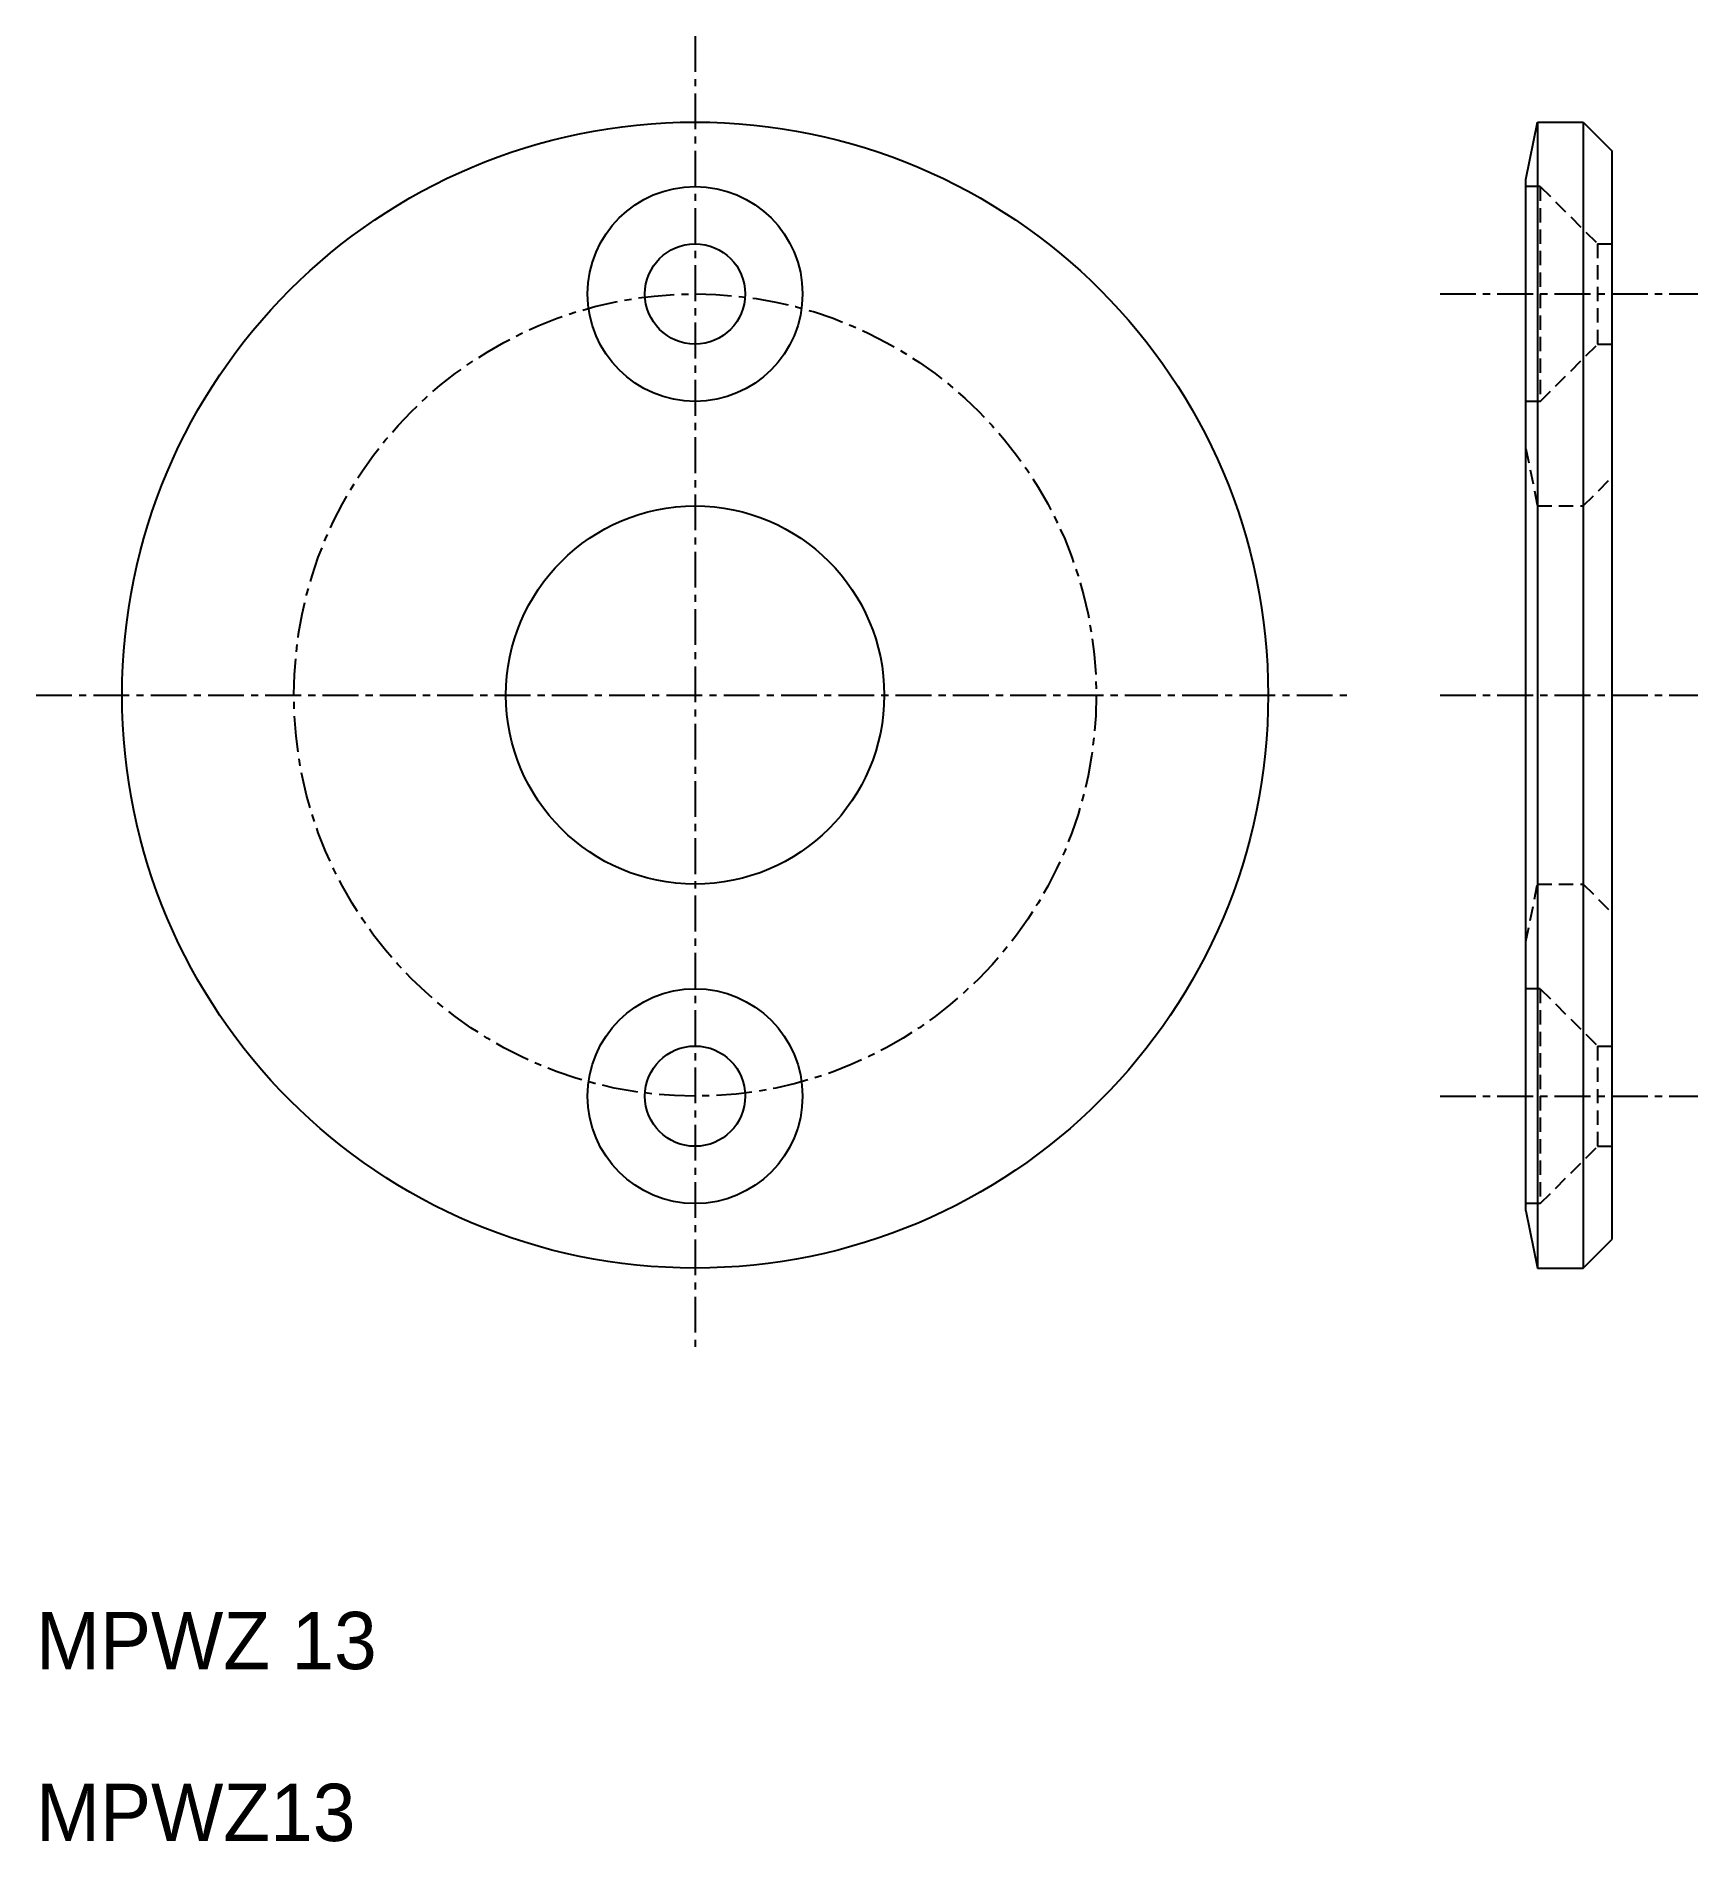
# Model space of a CAD drawing. Extents: x 10 to 68, y 10 to 73.
import ezdxf

# ---------------------------------------------------------------- set-up
doc = ezdxf.new("R2010")
doc.units = 0
doc.linetypes.add('CENTER', pattern=[2, 1.25, -0.25, 0.25, -0.25])
doc.linetypes.add('DASHED', pattern=[0.75, 0.5, -0.25])
doc.layers.get('0').update_dxf_attribs({"linetype": 'CONTINUOUS'})
doc.layers.add('CENTER', color=1, linetype='CENTER')

msp = doc.modelspace()

# ---------------------------------------------------------------- linework, layer by layer
at = {"color": 7, "linetype": 'CONTINUOUS'}
for p, q in [((62, 68), (62.4, 70)), ((62.4, 70), (62.4, 30)), ((62.4, 70), (64, 70)), ((64, 70), (64, 30)), ((64, 70), (65, 69)), ((65, 69), (65, 31)), ((62, 32), (62, 68)), ((62, 32), (62.4, 30)), ((64, 30), (65, 31)), ((62.4, 30), (64, 30))]:
    msp.add_line(p, q, dxfattribs=at)
at = {"color": 3, "linetype": 'DASHED'}
for p, q in [((62.5, 67.75), (62, 67.75)), ((62.5, 67.75), (64.5, 65.75)), ((62.5, 67.75), (62.5, 60.25)), ((64.5, 65.75), (65, 65.75)), ((64.5, 65.75), (64.5, 62.25)), ((62.5, 60.25), (64.5, 62.25)), ((64.5, 62.25), (65, 62.25)), ((62.5, 60.25), (62, 60.25)), ((62, 58.6), (62.4, 56.6)), ((64, 56.6), (65, 57.6)), ((62.4, 56.6), (62.4, 43.4)), ((62.4, 56.6), (64, 56.6)), ((64, 56.6), (64, 43.4)), ((62, 41.4), (62.4, 43.4)), ((62.4, 43.4), (64, 43.4)), ((64, 43.4), (65, 42.4)), ((62.5, 39.75), (62, 39.75)), ((62.5, 39.75), (62.5, 32.25)), ((62.5, 39.75), (64.5, 37.75)), ((64.5, 37.75), (65, 37.75)), ((64.5, 37.75), (64.5, 34.25)), ((62.5, 32.25), (64.5, 34.25)), ((64.5, 34.25), (65, 34.25)), ((62.5, 32.25), (62, 32.25))]:
    msp.add_line(p, q, dxfattribs=at)
at = {"color": 7, "linetype": 'CONTINUOUS'}
for centre, radius in [((33, 50), 20), ((33, 64), 3.75), ((33, 64), 1.75), ((33, 50), 6.6), ((33, 36), 3.75), ((33, 36), 1.75)]:
    msp.add_circle(centre, radius, dxfattribs=at)
at = {"layer": 'CENTER', "color": 1, "linetype": 'CENTER'}
for p, q in [((33, 73), (33, 27)), ((59, 64), (68, 64)), ((10, 50), (56, 50)), ((59, 50), (68, 50)), ((59, 36), (68, 36))]:
    msp.add_line(p, q, dxfattribs=at)
msp.add_circle((33, 50), 14, dxfattribs=at)

# ---------------------------------------------------------------- texts
at = {"color": 7, "linetype": 'CONTINUOUS'}
for s, p in [('MPWZ 13', (10, 16)), ('MPWZ13', (10, 10))]:
    msp.add_text(s, height=2, dxfattribs=at).set_placement(p)

doc.saveas('drawing.dxf')
